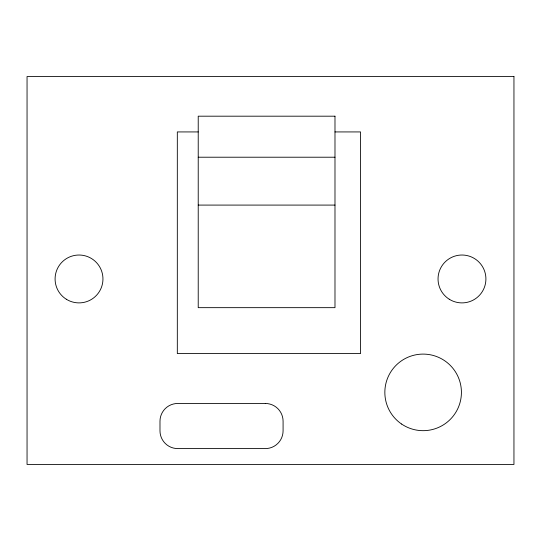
<?xml version="1.0" encoding="UTF-8"?>
<svg xmlns="http://www.w3.org/2000/svg" width="541" height="541" viewBox="0 0 541 541"><rect width="100%" height="100%" fill="white"/><g stroke="black" fill="none" stroke-linecap="round" stroke-linejoin="round"><path stroke-width="0.81" d="M198.222 131.93L177.32 131.93L177.32 353.571L360.556 353.571L360.556 131.93L334.987 131.93M198.222 157.215L334.987 157.215M198.222 205.086L334.987 205.086M513.95 76.538L27.05 76.538L27.05 464.462L513.95 464.462L513.95 76.538M334.987 116.187L198.222 116.187L198.222 307.66L334.987 307.66L334.987 116.187M265.3 403.464L177.773 403.464A17.779 17.779 0 0 0 159.987 421.243L159.987 430.819A17.779 17.779 0 0 0 177.773 448.597L265.3 448.597A17.779 17.779 0 0 0 283.085 430.819L283.085 421.243A17.779 17.779 0 0 0 265.3 403.464M401.598 424.043A38.289 38.289 0 0 0 461.317 395.207A38.289 38.289 0 0 0 406.487 357.905A38.289 38.289 0 0 0 401.598 424.043M449.26 299.234A23.932 23.932 0 0 0 485.899 279.832A23.932 23.932 0 0 0 450.775 257.807A23.932 23.932 0 0 0 449.26 299.234M66.306 299.234A23.932 23.932 0 0 0 102.939 279.832A23.932 23.932 0 0 0 67.821 257.807A23.932 23.932 0 0 0 66.306 299.234"/></g></svg>
